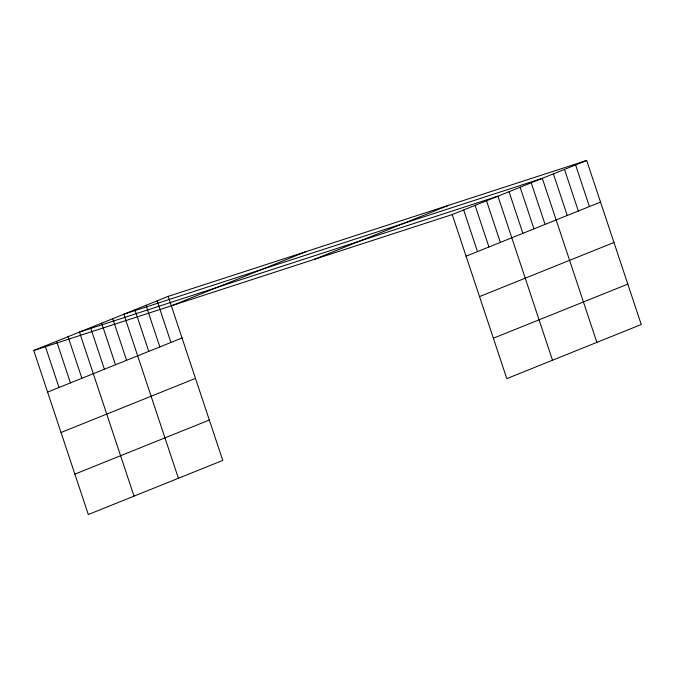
<?xml version="1.0" encoding="UTF-8"?>
<svg xmlns="http://www.w3.org/2000/svg" width="675" height="675" viewBox="0 0 675 675"><rect width="100%" height="100%" fill="white"/><g stroke="black" fill="none" stroke-linecap="round" stroke-linejoin="round"><path stroke-width="1.01" d="M168.193 296.376L222.767 460.426L88.324 514.527L33.75 350.485L168.193 296.376L586.676 160.473L641.25 324.515L506.807 378.624L452.233 214.574L586.676 160.473M171.847 305.632L306.298 251.53M314.137 259.428L448.58 205.327M47.587 392.091L182.039 337.989M466.079 256.188L600.522 202.087M61.028 432.498L195.48 378.388M479.52 296.587L613.963 242.485M74.883 474.12L209.326 420.019M493.366 338.217L627.809 284.116M33.75 350.485L452.233 214.574M575.589 164.936L589.427 206.55M564.494 169.4L578.34 211.013M553.407 173.863L567.245 215.477M596.886 342.368L542.312 178.327L123.829 314.229L178.403 478.28M531.225 182.79L545.062 224.404M520.13 187.253L533.967 228.867M509.034 191.717L522.88 233.331M552.513 360.222L497.947 196.18L79.464 332.083L134.03 496.133M486.515 200.779L500.361 242.392M475.09 205.377L488.928 246.991M463.666 209.976L477.503 251.589M157.106 300.839L170.944 342.453M146.011 305.302L159.857 346.916M134.924 309.766L148.762 351.38M112.733 318.693L126.579 360.307M101.647 323.156L115.484 364.77M90.551 327.62L104.397 369.233M68.032 336.682L81.878 378.295M56.607 341.28L70.445 382.894M45.174 345.878L59.02 387.492"/></g></svg>
